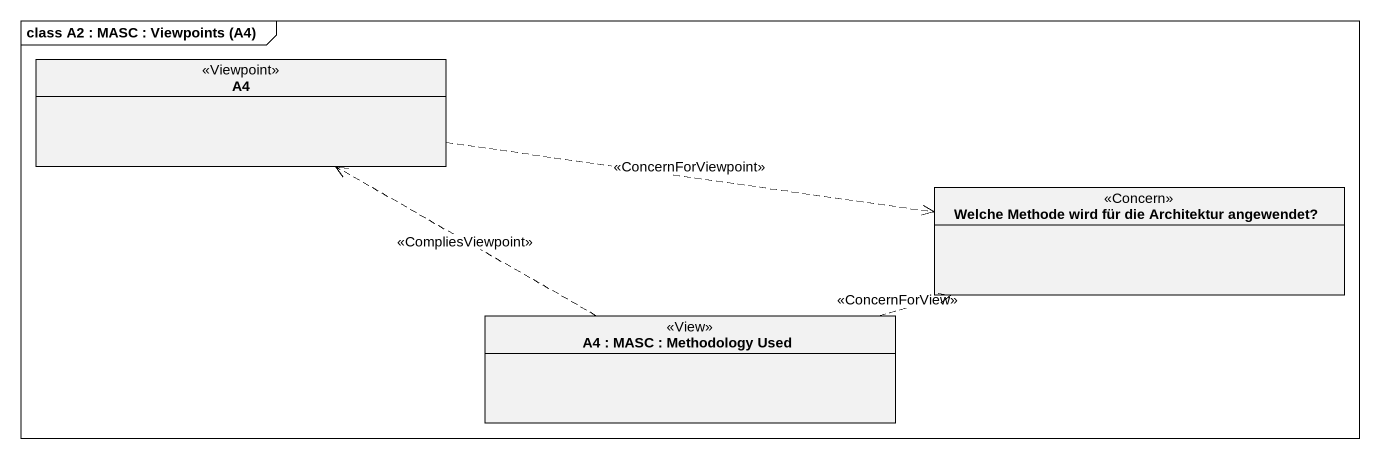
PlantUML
@startuml
mainframe class A2 : MASC : Viewpoints (A4)
hide circle
hide empty members
class A4 <<Viewpoint>>
class "Welche Methode wird für die Architektur angewendet?" as Welche_Methode_wird_für_die <<Concern>>
class "A4 : MASC : Methodology Used" as A4_MASC_Methodology_Used <<View>>
A4 .right.> Welche_Methode_wird_für_die : <<ConcernForViewpoint>>
A4_MASC_Methodology_Used .left.> A4 : <<CompliesViewpoint>>
A4_MASC_Methodology_Used .right.> Welche_Methode_wird_für_die : <<ConcernForView>>
@enduml
